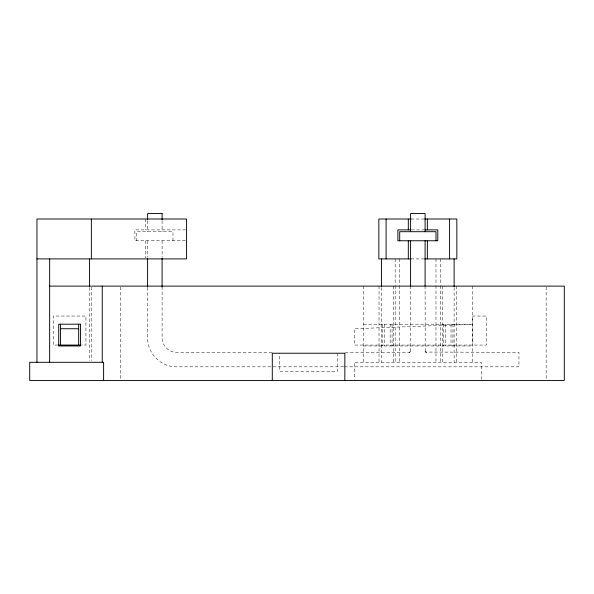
<?xml version="1.0" encoding="UTF-8"?>
<svg xmlns="http://www.w3.org/2000/svg" width="594" height="594" viewBox="0 0 594 594"><rect width="100%" height="100%" fill="white"/><g stroke="black" fill="none" stroke-linecap="round" stroke-linejoin="round"><path stroke-width="0.45" stroke-dasharray="2.97 2.23" d="M410.491 351.448L410.588 287.073M410.38 351.678L409.229 352.324L345.277 352.316M410.179 351.93L409.229 352.316M409.756 352.212L409.526 352.287M472.705 324.205L354.358 328.742L354.358 345.062L486.308 345.062L486.308 316.045L472.705 316.045L472.705 345.062M410.996 219.008L424.116 219.008M185.684 229.893L134.897 229.893L134.897 240.77L186.59 240.77M411.427 229.893L424.257 229.893M410.951 258.91L424.116 258.91M363.431 324.205L472.252 324.205M57.811 345.062L53.282 345.062L53.282 316.045L85.93 316.045L85.93 345.062L81.393 345.062M363.431 345.968L472.252 345.968M272.067 352.316L176.611 352.316C168.859 352.517 161.902 345.56 162.103 337.808L162.103 286.984M343.607 366.832L176.611 366.832C161.108 367.226 147.201 353.319 147.594 337.808L147.594 286.984M344.535 366.832L518.956 366.832L518.956 352.331L425.66 352.064L426.447 352.324L425.349 351.752L425.928 352.212M425.705 352.094L425.297 351.678M425.2 351.485L425.096 287.073M425.096 350.957L425.156 351.351M546.161 287.043L546.161 379.507M481.318 379.529L481.318 362.295L354.358 362.295L354.358 379.529M472.252 286.115L472.252 362.295M456.652 286.115L456.652 362.295M454.113 287.526L454.113 362.295M452.94 324.205L452.94 345.968M451.024 324.205L451.024 345.968M445.522 324.205L445.522 345.968M443.607 324.205L443.607 345.968M442.426 286.115L442.426 362.295M440.51 258.91L440.51 284.756M440.51 285.677L440.51 362.295M435.981 258.91L435.981 284.756M435.981 285.677L435.981 362.295M399.703 258.91L399.703 284.756M399.703 285.677L399.703 362.295M395.166 258.91L395.166 284.756M395.166 285.677L395.166 362.295M393.25 286.115L393.25 362.295M392.077 324.205L392.077 345.968M390.161 324.205L390.161 345.968M384.66 324.205L384.66 345.968M382.744 324.205L382.744 345.968M381.563 287.526L381.563 362.295M379.031 286.115L379.031 362.295M363.431 286.115L363.431 362.295M337.585 353.23L337.585 371.361L279.559 371.361L279.544 353.23M172.988 240.77L172.988 231.705L136.717 231.705L136.709 240.77M162.103 220.82L162.103 231.705M162.103 240.77L162.103 257.41M147.594 220.82L147.594 231.705M147.594 240.77L147.594 257.41M145.33 219.008L145.33 229.893M145.33 240.77L145.33 258.004M120.389 287.043L120.389 379.507M91.365 287.036L91.365 360.461M89.553 287.526L89.553 360.447"/><path stroke-width="0.89" d="M162.088 213.565L147.609 213.565L147.594 219.914M410.996 219.008L378.846 219.008L378.846 258.91L410.951 258.91M424.777 219.008L456.838 219.008L456.838 258.91L424.725 258.91M410.684 229.893L397.891 229.893L397.891 240.77L437.793 240.77L437.793 229.893L425 229.893M36.954 258.91L186.59 258.91L186.59 219.008L36.954 219.008L36.954 362.295M49.651 286.115L564.3 286.115L564.3 380.435L29.7 380.435L29.7 362.295L103.608 362.295L103.608 380.435M60.536 328.742L78.668 328.742M58.717 345.062L80.487 345.062M454.113 258.91L454.113 286.605M449.584 219.008L449.584 258.91M435.981 240.77L435.981 231.705L399.71 231.705L399.703 240.77M427.361 219.008L427.361 229.893M427.361 240.77L427.361 258.91M425.096 231.705L425.096 213.565L410.595 213.565L410.588 231.705M425.096 240.77L425.096 286.145M410.588 240.77L410.588 286.145M408.316 219.008L408.316 229.893M408.316 240.77L408.316 258.91M386.1 219.008L386.1 258.91M381.563 258.91L381.563 286.605M344.839 380.435L344.839 353.23L272.29 353.23L272.29 380.435M162.103 213.565L162.103 219.914M162.103 258.331L162.103 286.984M147.594 258.331L147.594 286.984M102.25 286.115L102.25 362.295M91.365 219.008L91.365 258.91M89.553 258.91L89.553 286.605M78.668 324.205L78.668 345.062M60.536 324.205L60.536 345.062M49.651 258.91L49.651 362.295M80.487 324.205L58.717 324.205L58.717 345.968L80.487 345.968L80.487 324.205"/></g></svg>
